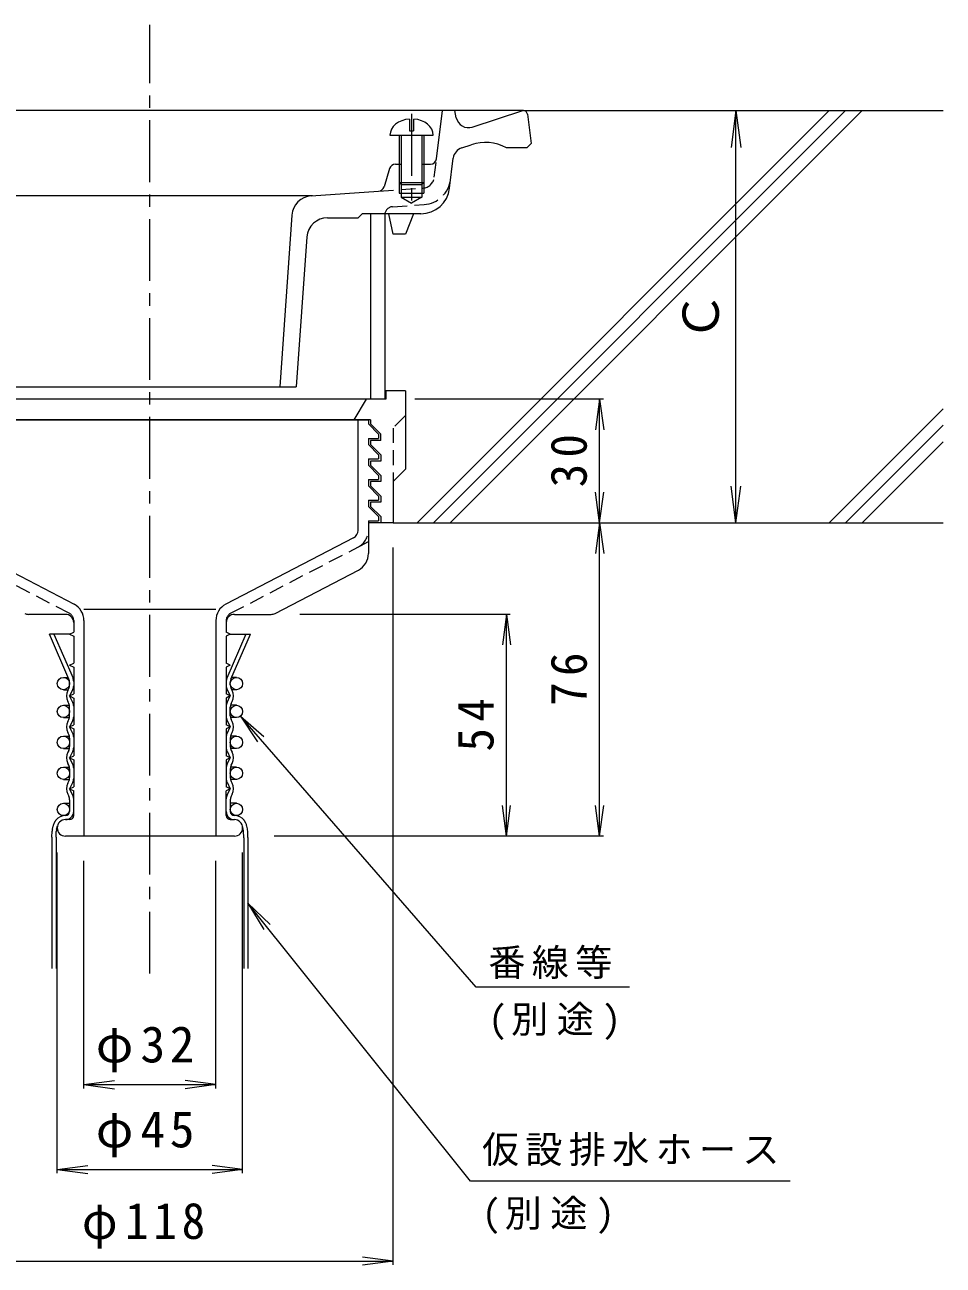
# Model space of a CAD drawing. Units: millimetres at full size, sheet at 1:3. Extents: x -397 to 456, y -402 to 353.
# Drawn here: x -227.5 to -4.7, y -96.6 to 204.3 of the extents above; entities that cross this region are included whole.
import ezdxf
from ezdxf.enums import TextEntityAlignment as Align

# ---------------------------------------------------------------- set-up
doc = ezdxf.new("R2010")
doc.units = ezdxf.units.MM
doc.header["$LTSCALE"] = 3
for name, pattern in [('CHAIN1', [8, 5, -1, 1, -1]), ('DASHED1', [1.8, 1.2, -0.6]), ('DOUBLE_CHAIN1', [8.8, 5, -1, 0.6, -0.6, 0.6, -1])]:
    doc.linetypes.add(name, pattern=pattern)
for name, color, linetype, lineweight in [('0-0_通り芯', 3, 'Continuous', 9), ('0-1_躯体', 6, 'Continuous', 9), ('0-2_仕上', 2, 'Continuous', 9), ('0-3_建具', 4, 'Continuous', 9), ('0-4_その他', 7, 'Continuous', 9), ('0-8', 7, 'Continuous', 9), ('0-A', 4, 'Continuous', 9), ('0-B', 3, 'Continuous', 9), ('0-C', 4, 'Continuous', 9), ('3-4', 7, 'Continuous', 9), ('3-5', 7, 'Continuous', 9)]:
    doc.layers.add(name, color=color, linetype=linetype, lineweight=lineweight)
doc.styles.add('ＭＳ ゴシック', font='')
doc.styles.get('ＭＳ ゴシック').set_extended_font_data('MS Gothic')

msp = doc.modelspace()

# ---------------------------------------------------------------- linework, layer by layer
at = {"layer": '0-0_通り芯', "linetype": 'CHAIN1'}
msp.add_line((-197.174, -25.798), (-197.174, 204.34), dxfattribs=at)
at = {"layer": '0-0_通り芯'}
for p, q in [((-106.557, 183.526), (-287.791, 183.526)), ((-127.608, 171.843), (-126.174, 183.526)), ((-122.832, 181.802), (-123.174, 183.526)), ((-118.962, 179.533), (-106.674, 183.526)), ((-105.565, 182.65), (-104.674, 175.526)), ((-121.507, 174.5), (-119.194, 175.252)), ((-105.674, 174.526), (-110.674, 174.526)), ((-105.674, 174.526), (-104.674, 175.526)), ((-124.459, 164.672), (-123.558, 172.013)), ((-139, 169.468), (-140.371, 165.027)), ((-137.567, 170.526), (-136.174, 170.526)), ((-131.174, 170.526), (-129.097, 170.526)), ((-136.674, 166.095), (-136.674, 163.526)), ((-136.174, 165.595), (-136.174, 162.526)), ((-131.174, 165.595), (-131.174, 162.526)), ((-130.674, 166.095), (-130.674, 163.526)), ((-157.72, 162.84), (-236.628, 162.84)), ((-158.069, 162.828), (-141.699, 163.973)), ((-136.674, 163.526), (-130.674, 163.526)), ((-136.174, 162.526), (-133.674, 161.082)), ((-162.708, 158.197), (-165.684, 116.526)), ((-154.09, 157.526), (-146.674, 157.526)), ((-146.674, 157.526), (-145.674, 158.526)), ((-131.407, 158.526), (-145.674, 158.526)), ((-159.077, 152.882), (-161.674, 116.526)), ((-232.674, 116.526), (-161.674, 116.526))]:
    msp.add_line(p, q, dxfattribs=at)
at = {"layer": '0-0_通り芯', "linetype": 'DASHED1'}
for p, q in [((-128.16, 167.353), (-127.608, 171.843)), ((-141.699, 163.973), (-130.928, 164.726)), ((-138.34, 160.198), (-130.649, 160.736))]:
    msp.add_line(p, q, dxfattribs=at)
at = {"layer": '0-0_通り芯'}
msp.add_lwpolyline([(-136.174, 162.526), (-131.174, 162.526), (-133.674, 161.082)], dxfattribs=at)
at = {"layer": '0-0_通り芯', "linetype": 'DOUBLE_CHAIN1'}
msp.add_lwpolyline([(-133.174, 158.526), (-135.174, 153.526), (-138.174, 153.526), (-139.174, 158.526)], dxfattribs=at)
at = {"layer": '0-0_通り芯'}
for centre, radius, start, end in [((-119.889, 182.386), 3, 191.2307, 287.99985), ((-106.557, 182.526), 1, 7.12541, 90), ((-115.795, 164.79), 11, 62.25661, 108.00032), ((-129.097, 172.026), 1.5, 270, 353.00037), ((-120.58, 171.647), 3, 107.99985, 172.99957), ((-137.567, 169.026), 1.5, 90, 162.85005), ((-157.72, 157.84), 5, 93.99998, 175.91478), ((-141.804, 165.469), 1.5, 273.99986, 342.84964), ((-131.407, 165.526), 7, 270, 352.99948), ((-154.09, 152.526), 5, 90, 175.91432)]:
    msp.add_arc(centre, radius, start, end, dxfattribs=at)
at = {"layer": '0-0_通り芯', "linetype": 'DASHED1'}
for centre, radius, start, end in [((-131.137, 167.719), 3, 273.99982, 353.00027), ((-131.137, 167.719), 7, 273.99982, 353.00027), ((-138.2, 158.203), 2, 94.00032, 171.22)]:
    msp.add_arc(centre, radius, start, end, dxfattribs=at)
at = {"layer": '0-1_躯体'}
for p, q in [((-135.174, 115.526), (-140.174, 115.526)), ((-139.924, 115.526), (-139.924, 113.526)), ((-135.174, 115.526), (-135.174, 96.526)), ((-139.924, 113.526), (-254.424, 113.526)), ((-144.674, 113.526), (-147.674, 108.526)), ((-143.674, 108.526), (-252.174, 108.526)), ((-143.674, 108.526), (-143.674, 107.526)), ((-141.174, 105.026), (-143.674, 107.526)), ((-141.174, 100.026), (-143.674, 102.526)), ((-141.174, 103.526), (-141.174, 105.026)), ((-141.174, 100.026), (-141.174, 98.526)), ((-141.174, 95.026), (-143.674, 97.526)), ((-135.174, 96.526), (-138.174, 93.526)), ((-141.174, 93.526), (-143.674, 93.526)), ((-143.674, 93.526), (-143.674, 92.526)), ((-141.174, 95.026), (-141.174, 93.526)), ((-138.174, 93.526), (-138.174, 83.526)), ((-141.174, 90.026), (-143.674, 92.526)), ((-141.174, 85.026), (-143.674, 87.526)), ((-141.174, 90.026), (-141.174, 88.526)), ((-141.174, 85.026), (-141.174, 83.526)), ((-138.174, 83.526), (-144.015, 83.526))]:
    msp.add_line(p, q, dxfattribs=at)
at = {"layer": '0-1_躯体', "linetype": 'DASHED1'}
for p, q in [((-135.174, 109.526), (-138.174, 106.526)), ((-138.174, 106.526), (-138.174, 93.526))]:
    msp.add_line(p, q, dxfattribs=at)
at = {"layer": '0-1_躯体'}
for points in [[(-141.174, 103.526), (-143.674, 103.526), (-143.674, 102.526)], [(-141.174, 98.526), (-143.674, 98.526), (-143.674, 97.526)], [(-141.174, 88.526), (-143.674, 88.526), (-143.674, 87.526)]]:
    msp.add_lwpolyline(points, dxfattribs=at)
at = {"layer": '0-2_仕上'}
for p, q in [((-250.174, 108.526), (-144.174, 108.526)), ((-146.674, 81.697), (-146.674, 108.526)), ((-144.174, 108.526), (-144.174, 107.526)), ((-144.174, 107.526), (-141.674, 105.026)), ((-144.174, 104.026), (-141.674, 104.026)), ((-144.174, 104.026), (-144.174, 102.526)), ((-144.174, 102.526), (-141.674, 100.026)), ((-141.674, 105.026), (-141.674, 104.026)), ((-141.674, 100.026), (-141.674, 99.026)), ((-144.174, 99.026), (-141.674, 99.026)), ((-144.174, 99.026), (-144.174, 97.526)), ((-144.174, 97.526), (-141.674, 95.026)), ((-144.174, 94.026), (-141.674, 94.026)), ((-144.174, 94.026), (-144.174, 92.526)), ((-141.674, 95.026), (-141.674, 94.026)), ((-144.174, 92.526), (-141.674, 90.026)), ((-144.174, 89.026), (-141.674, 89.026)), ((-144.174, 89.026), (-144.174, 87.526)), ((-141.674, 90.026), (-141.674, 89.026)), ((-144.174, 84.026), (-144.174, 76.099)), ((-144.174, 84.026), (-141.674, 84.026)), ((-246.597, 79.923), (-215.597, 63.798)), ((-147.751, 79.923), (-178.751, 63.798)), ((-166.809, 61.556), (-146.597, 72.069)), ((-217.674, 61.33), (-226.616, 61.33)), ((-181.174, 62.538), (-213.174, 62.538)), ((-176.674, 61.33), (-167.732, 61.33)), ((-215.674, 59.33), (-215.674, 57.026)), ((-213.174, 59.806), (-213.174, 7.526)), ((-181.174, 59.806), (-181.174, 7.526)), ((-178.674, 59.33), (-178.674, 57.026)), ((-216.674, 56.526), (-215.674, 57.026)), ((-216.674, 56.526), (-215.674, 56.026)), ((-215.674, 56.026), (-215.674, 49.526)), ((-177.674, 56.526), (-178.674, 57.026)), ((-177.674, 56.526), (-178.674, 56.026)), ((-178.674, 56.026), (-178.674, 49.526)), ((-216.674, 49.026), (-215.674, 49.526)), ((-216.674, 49.026), (-215.674, 48.526)), ((-215.674, 48.526), (-215.674, 42.026)), ((-177.674, 49.026), (-178.674, 49.526)), ((-177.674, 49.026), (-178.674, 48.526)), ((-178.674, 48.526), (-178.674, 42.026)), ((-216.674, 41.526), (-215.674, 42.026)), ((-216.674, 41.526), (-215.674, 41.026)), ((-215.674, 41.026), (-215.674, 34.526)), ((-177.674, 41.526), (-178.674, 42.026)), ((-177.674, 41.526), (-178.674, 41.026)), ((-178.674, 41.026), (-178.674, 34.526)), ((-216.674, 34.026), (-215.674, 34.526)), ((-216.674, 34.026), (-215.674, 33.526)), ((-215.674, 33.526), (-215.674, 27.026)), ((-177.674, 34.026), (-178.674, 34.526)), ((-177.674, 34.026), (-178.674, 33.526)), ((-178.674, 33.526), (-178.674, 27.026)), ((-216.674, 26.526), (-215.674, 27.026)), ((-216.674, 26.526), (-215.674, 26.026)), ((-215.674, 26.026), (-215.674, 19.526)), ((-177.674, 26.526), (-178.674, 27.026)), ((-177.674, 26.526), (-178.674, 26.026)), ((-178.674, 26.026), (-178.674, 19.526)), ((-216.674, 19.026), (-215.674, 19.526)), ((-216.674, 19.026), (-215.674, 18.526)), ((-215.674, 12.526), (-215.674, 18.526)), ((-177.674, 19.026), (-178.674, 19.526)), ((-177.674, 19.026), (-178.674, 18.526)), ((-178.674, 12.526), (-178.674, 18.526)), ((-216.674, 11.526), (-217.674, 11.526)), ((-177.674, 11.526), (-176.674, 11.526)), ((-176.674, 7.526), (-217.674, 7.526))]:
    msp.add_line(p, q, dxfattribs=at)
at = {"layer": '0-2_仕上', "linetype": 'DOUBLE_CHAIN1'}
msp.add_line((-146.116, 77.956), (-144.174, 78.966), dxfattribs=at)
at = {"layer": '0-2_仕上', "linetype": 'DASHED1'}
for p, q in [((-216.751, 61.58), (-247.751, 77.705)), ((-177.597, 61.58), (-146.597, 77.705)), ((-215.674, 59.806), (-215.674, 59.33)), ((-178.674, 59.806), (-178.674, 59.33))]:
    msp.add_line(p, q, dxfattribs=at)
at = {"layer": '0-2_仕上'}
msp.add_lwpolyline([(-144.174, 87.526), (-141.674, 85.026), (-141.674, 84.026)], dxfattribs=at)
for centre, radius, start, end in [((-148.674, 81.697), 2, 297.48189, 0), ((-148.674, 76.061), 4.5, 297.48204, 0.48077), ((-217.674, 59.806), 4.5, 0, 62.51811), ((-176.674, 59.806), 4.5, 117.48189, 180), ((-226.616, 63.33), 2, 242.51747, 270), ((-217.674, 59.33), 2, 0, 90), ((-176.674, 59.33), 2, 90, 180), ((-167.732, 63.33), 2, 270, 297.48253), ((-216.674, 12.526), 1, 270, 0), ((-177.674, 12.526), 1, 180, 270), ((-217.674, 9.526), 2, 90, 270), ((-176.674, 9.526), 2, 270, 90)]:
    msp.add_arc(centre, radius, start, end, dxfattribs=at)
at = {"layer": '0-2_仕上', "linetype": 'DASHED1'}
for centre, radius, start, end in [((-148.674, 81.697), 4.5, 297.48189, 0), ((-217.674, 59.806), 2, 0, 62.51811), ((-176.674, 59.806), 2, 117.48189, 180)]:
    msp.add_arc(centre, radius, start, end, dxfattribs=at)
at = {"layer": '0-3_建具'}
for p, q in [((-143.674, 158.526), (-143.674, 113.526)), ((-140.174, 158.526), (-140.174, 113.526))]:
    msp.add_line(p, q, dxfattribs=at)
at = {"layer": '0-4_その他'}
for p, q in [((-54.985, 183.526), (-56.159, 174.603)), ((-54.985, 83.526), (-54.985, 183.526)), ((-54.985, 183.526), (-53.81, 174.603)), ((-54.985, 83.526), (-56.159, 92.449)), ((-54.985, 83.526), (-53.81, 92.449))]:
    msp.add_line(p, q, dxfattribs=at)
at = {"layer": '0-8'}
for p, q in [((-32.343, 183.526), (-132.343, 83.526)), ((-28.343, 183.526), (-128.343, 83.526)), ((-24.343, 183.526), (-124.343, 83.526)), ((-106.557, 183.526), (-4.674, 183.526)), ((-4.674, 111.194), (-32.343, 83.526)), ((-4.674, 107.194), (-28.343, 83.526)), ((-4.674, 103.194), (-24.343, 83.526)), ((-138.174, 83.526), (-4.674, 83.526))]:
    msp.add_line(p, q, dxfattribs=at)
at = {"layer": '0-A'}
for p, q in [((-134.174, 181.477), (-134.174, 178.595)), ((-133.174, 181.477), (-133.174, 178.595)), ((-138.924, 177.595), (-128.424, 177.595)), ((-136.674, 177.595), (-136.674, 166.095)), ((-136.174, 177.595), (-136.174, 165.595)), ((-134.174, 178.595), (-133.174, 178.595)), ((-131.174, 177.595), (-131.174, 165.595)), ((-130.674, 177.595), (-130.674, 166.095)), ((-136.674, 166.095), (-130.674, 166.095)), ((-136.674, 166.095), (-136.174, 165.595)), ((-136.174, 165.595), (-131.174, 165.595)), ((-130.674, 166.095), (-131.174, 165.595))]:
    msp.add_line(p, q, dxfattribs=at)
at = {"layer": '0-A', "linetype": 'CHAIN1'}
msp.add_line((-133.674, 182.708), (-133.674, 160.74), dxfattribs=at)
at = {"layer": '0-A'}
for start_param, end_param in [(1.6661844, 3.1415927), (6.2831853, 7.7585933)]:
    msp.add_ellipse((-133.674, 177.595), major_axis=(5.25, 0), ratio=0.7428, start_param=start_param, end_param=end_param, dxfattribs=at)
at = {"layer": '0-B'}
for p, q in [((-218.174, 46.031), (-217.016, 46.031)), ((-176.174, 46.031), (-177.332, 46.031)), ((-218.174, 43.031), (-217.04, 43.031)), ((-176.174, 43.031), (-177.308, 43.031)), ((-218.174, 39.276), (-216.727, 39.276)), ((-176.174, 39.276), (-177.621, 39.276)), ((-218.174, 36.276), (-216.727, 36.276)), ((-176.174, 36.276), (-177.621, 36.276)), ((-218.174, 31.776), (-216.727, 31.776)), ((-176.174, 31.776), (-177.621, 31.776)), ((-218.174, 28.776), (-216.727, 28.776)), ((-176.174, 28.776), (-177.621, 28.776)), ((-218.174, 24.276), (-216.727, 24.276)), ((-176.174, 24.276), (-177.621, 24.276)), ((-218.174, 21.276), (-216.727, 21.276)), ((-176.174, 21.276), (-177.621, 21.276)), ((-218.174, 15.496), (-216.674, 15.496)), ((-176.174, 15.496), (-177.674, 15.496))]:
    msp.add_line(p, q, dxfattribs=at)
for centre in [(-218.174, 44.531), (-176.174, 44.531), (-218.174, 37.776), (-176.174, 37.776), (-218.174, 30.276), (-176.174, 30.276), (-218.174, 22.776), (-176.174, 22.776), (-218.174, 13.996), (-176.174, 13.996)]:
    msp.add_circle(centre, 1.5, dxfattribs=at)
at = {"layer": '0-C'}
for p, q in [((-216.674, 56.526), (-221.578, 56.526)), ((-216.84, 45.624), (-221.578, 56.526)), ((-220.487, 56.526), (-215.84, 45.832)), ((-173.861, 56.526), (-178.508, 45.832)), ((-177.674, 56.526), (-172.77, 56.526)), ((-177.508, 45.624), (-172.77, 56.526)), ((-217.121, 42.867), (-216.885, 43.34)), ((-216.674, 44.234), (-216.674, 44.827)), ((-215.885, 43.104), (-216.674, 41.526)), ((-178.463, 43.104), (-177.674, 41.526)), ((-177.674, 44.234), (-177.674, 44.827)), ((-177.227, 42.867), (-177.463, 43.34)), ((-216.885, 39.712), (-217.121, 40.184)), ((-215.885, 39.948), (-216.674, 41.526)), ((-178.463, 39.948), (-177.674, 41.526)), ((-177.463, 39.712), (-177.227, 40.184)), ((-216.674, 36.734), (-216.674, 38.818)), ((-177.674, 36.734), (-177.674, 38.818)), ((-217.121, 35.367), (-216.885, 35.84)), ((-215.885, 35.604), (-216.674, 34.026)), ((-215.885, 32.448), (-216.674, 34.026)), ((-178.463, 35.604), (-177.674, 34.026)), ((-178.463, 32.448), (-177.674, 34.026)), ((-177.227, 35.367), (-177.463, 35.84)), ((-216.885, 32.212), (-217.121, 32.684)), ((-216.674, 31.318), (-216.674, 29.234)), ((-177.674, 31.318), (-177.674, 29.234)), ((-177.463, 32.212), (-177.227, 32.684)), ((-216.885, 28.34), (-217.121, 27.867)), ((-215.885, 28.104), (-216.674, 26.526)), ((-178.463, 28.104), (-177.674, 26.526)), ((-177.463, 28.34), (-177.227, 27.867)), ((-216.885, 24.712), (-217.121, 25.184)), ((-215.885, 24.948), (-216.674, 26.526)), ((-178.463, 24.948), (-177.674, 26.526)), ((-177.463, 24.712), (-177.227, 25.184)), ((-216.674, 23.818), (-216.674, 21.734)), ((-177.674, 23.818), (-177.674, 21.734)), ((-217.121, 20.367), (-216.885, 20.84)), ((-215.885, 20.604), (-216.674, 19.026)), ((-215.885, 17.448), (-216.674, 19.026)), ((-178.463, 20.604), (-177.674, 19.026)), ((-178.463, 17.448), (-177.674, 19.026)), ((-177.227, 20.367), (-177.463, 20.84)), ((-217.121, 17.684), (-216.885, 17.212)), ((-216.674, 16.318), (-216.674, 13.526)), ((-177.674, 16.318), (-177.674, 13.526)), ((-177.227, 17.684), (-177.463, 17.212)), ((-220.824, 9.327), (-220.673, 9.97)), ((-220.423, 10.65), (-220.124, 11.233)), ((-219.829, 9.191), (-219.609, 10.031)), ((-174.519, 9.191), (-174.739, 10.031)), ((-173.925, 10.65), (-174.224, 11.233)), ((-173.524, 9.327), (-173.675, 9.97)), ((-220.964, 7.161), (-220.964, -24.558)), ((-220.962, 7.284), (-220.901, 8.763)), ((-219.965, 7.14), (-219.965, -24.558)), ((-219.962, 7.263), (-219.906, 8.627)), ((-174.386, 7.263), (-174.442, 8.627)), ((-174.384, 7.14), (-174.384, -24.558)), ((-173.386, 7.284), (-173.447, 8.763)), ((-173.384, 7.161), (-173.384, -24.558))]:
    msp.add_line(p, q, dxfattribs=at)
for centre, radius, start, end in [((-218.674, 44.827), 2, 0, 23.48933), ((-217.674, 45.035), 2, 0, 23.48933), ((-176.674, 45.035), 2, 156.51067, 180), ((-175.674, 44.827), 2, 156.51067, 180), ((-214.438, 41.526), 3, 153.43622, 206.56378), ((-218.674, 44.234), 2, 333.43686, 0), ((-217.674, 43.998), 2, 333.4359, 0), ((-176.674, 43.998), 2, 180, 206.5641), ((-175.674, 44.234), 2, 180, 206.56314), ((-179.91, 41.526), 3, 333.43622, 26.56378), ((-218.674, 38.818), 2, 0, 26.56314), ((-217.674, 39.054), 2, 0, 26.5641), ((-176.674, 39.054), 2, 153.4359, 180), ((-175.674, 38.818), 2, 153.43686, 180), ((-218.674, 36.734), 2, 333.43686, 0), ((-217.674, 36.498), 2, 333.4359, 0), ((-176.674, 36.498), 2, 180, 206.5641), ((-175.674, 36.734), 2, 180, 206.56314), ((-214.438, 34.026), 3, 153.43665, 206.56421), ((-179.91, 34.026), 3, 333.43579, 26.56335), ((-218.674, 31.318), 2, 0, 26.56473), ((-217.674, 31.554), 2, 0, 26.5641), ((-176.674, 31.554), 2, 153.4359, 180), ((-175.674, 31.318), 2, 153.43527, 180), ((-214.438, 26.526), 3, 153.43665, 206.56421), ((-218.674, 29.234), 2, 333.43527, 0), ((-217.674, 28.998), 2, 333.4359, 0), ((-176.674, 28.998), 2, 180, 206.5641), ((-175.674, 29.234), 2, 180, 206.56473), ((-179.91, 26.526), 3, 333.43579, 26.56335), ((-218.674, 23.818), 2, 0, 26.56473), ((-217.674, 24.054), 2, 0, 26.5641), ((-176.674, 24.054), 2, 153.4359, 180), ((-175.674, 23.818), 2, 153.43527, 180), ((-218.674, 21.734), 2, 333.43686, 0), ((-217.674, 21.498), 2, 333.4359, 0), ((-176.674, 21.498), 2, 180, 206.5641), ((-175.674, 21.734), 2, 180, 206.56314), ((-214.438, 19.026), 3, 153.43665, 206.56335), ((-179.91, 19.026), 3, 333.43665, 26.56335), ((-218.674, 16.318), 2, 0, 26.56314), ((-217.674, 16.554), 2, 0, 26.5641), ((-176.674, 16.554), 2, 153.4359, 180), ((-175.674, 16.318), 2, 153.43686, 180), ((-217.674, 9.526), 3, 90, 141.26874), ((-217.674, 13.526), 1, 270, 0), ((-217.674, 13.526), 2, 270, 0), ((-176.674, 13.526), 2, 180, 270), ((-176.674, 13.526), 1, 180, 270), ((-176.674, 9.526), 3, 38.73126, 90), ((-217.904, 8.64), 3, 166.75993, 177.6469), ((-217.752, 9.283), 3, 152.89516, 166.76041), ((-219.234, 10.777), 1, 141.26837, 152.89601), ((-216.908, 8.504), 3, 166.76006, 177.64691), ((-177.44, 8.504), 3, 2.35309, 13.23994), ((-175.114, 10.777), 1, 27.10399, 38.73163), ((-176.596, 9.283), 3, 13.23959, 27.10484), ((-176.444, 8.64), 3, 2.3531, 13.24007), ((-217.965, 7.161), 3, 177.6469, 180), ((-216.965, 7.14), 3, 177.6469, 180), ((-177.384, 7.14), 3, 0, 2.3531), ((-176.384, 7.161), 3, 0, 2.3531)]:
    msp.add_arc(centre, radius, start, end, dxfattribs=at)
at = {"layer": '3-4'}
for p, q in [((-87.139, 113.526), (-132.924, 113.526)), ((-88.039, 113.526), (-89.018, 106.09)), ((-88.039, 83.526), (-88.039, 113.526)), ((-88.039, 113.526), (-87.06, 106.09)), ((-88.039, 83.526), (-89.018, 90.961)), ((-88.039, 83.526), (-87.06, 90.961)), ((-88.039, 83.526), (-89.018, 76.09)), ((-88.039, 7.526), (-88.039, 83.526)), ((-88.039, 83.526), (-87.06, 76.09)), ((-138.174, -96.474), (-138.174, 77.526)), ((-109.749, 61.33), (-160.784, 61.33)), ((-110.649, 61.33), (-109.67, 53.894)), ((-110.649, 7.526), (-111.628, 14.962)), ((-110.649, 7.526), (-109.67, 14.962)), ((-88.039, 7.526), (-89.018, 14.962)), ((-88.039, 7.526), (-87.06, 14.962)), ((-87.139, 7.526), (-167.002, 7.526)), ((-219.674, -74.266), (-219.674, 3.526)), ((-174.674, -74.266), (-174.674, 3.526)), ((-213.174, -53.654), (-213.174, 1.526)), ((-181.174, -53.654), (-181.174, 1.526)), ((-213.174, -52.754), (-205.738, -51.775)), ((-213.174, -52.754), (-181.174, -52.754)), ((-213.174, -52.754), (-205.738, -53.732)), ((-181.174, -52.754), (-188.61, -51.775)), ((-181.174, -52.754), (-188.61, -53.732)), ((-219.674, -73.366), (-212.238, -72.387)), ((-219.674, -73.366), (-174.674, -73.366)), ((-219.674, -73.366), (-212.238, -74.345)), ((-174.674, -73.366), (-182.11, -72.387)), ((-174.674, -73.366), (-182.11, -74.345)), ((-256.174, -95.574), (-138.174, -95.574)), ((-138.174, -95.574), (-145.61, -94.595)), ((-138.174, -95.574), (-145.61, -96.553))]:
    msp.add_line(p, q, dxfattribs=at)
msp.add_lwpolyline([(-110.649, 7.526), (-110.649, 61.33), (-111.628, 53.894)], dxfattribs=at)
at = {"layer": '3-5'}
for p, q in [((-175.19, 36.644), (-169.572, 31.675)), ((-173.384, -8.699), (-167.975, -13.894)), ((-80.801, -29.117), (-118.011, -29.117)), ((-41.784, -76.155), (-119.412, -76.155))]:
    msp.add_line(p, q, dxfattribs=at)
for points in [[(-118.011, -29.117), (-175.19, 36.644), (-171.049, 30.391)], [(-119.412, -76.155), (-173.384, -8.699), (-169.504, -15.117)]]:
    msp.add_lwpolyline(points, dxfattribs=at)

# ---------------------------------------------------------------- texts
at = {"layer": '0-4_その他', "color": 2, "style": 'ＭＳ ゴシック'}
msp.add_text('Ｃ', height=8.798, rotation=90, dxfattribs=at).set_placement((-56.485, 127.526), align=Align.BOTTOM_LEFT)
at = {"layer": '3-4', "color": 2, "char_height": 8.798, "attachment_point": 7, "rotation": 90, "style": 'ＭＳ ゴシック'}
for s, insert in [('\\T1.27;\\W0.95;30', (-91.039, 92.151)), ('\\T1.27;\\W0.95;76', (-91.039, 39.151)), ('\\T1.27;\\W0.95;54', (-113.649, 28.053))]:
    msp.add_mtext(s, dxfattribs=dict(at, insert=insert))
at = {"layer": '3-4', "color": 2, "char_height": 8.798, "attachment_point": 7, "style": 'ＭＳ ゴシック'}
for s, insert in [('\\T1.19;φ32', (-210.299, -49.754)), ('\\T1.19;φ45', (-210.299, -70.366)), ('\\T1.21;\\W0.95;φ118', (-213.674, -92.574))]:
    msp.add_mtext(s, dxfattribs=dict(at, insert=insert))
at = {"layer": '3-5', "char_height": 6.598, "attachment_point": 7, "style": 'ＭＳ ゴシック'}
for s, insert in [('\\T1.17;番線等', (-115.044, -27.126)), ('\\T1.23;(別途)', (-115.044, -41.942)), ('\\T1.17;仮設排水ホース', (-116.598, -72.526)), ('\\T1.23;(別途)', (-116.598, -88.981))]:
    msp.add_mtext(s, dxfattribs=dict(at, insert=insert))

doc.saveas('drawing.dxf')
